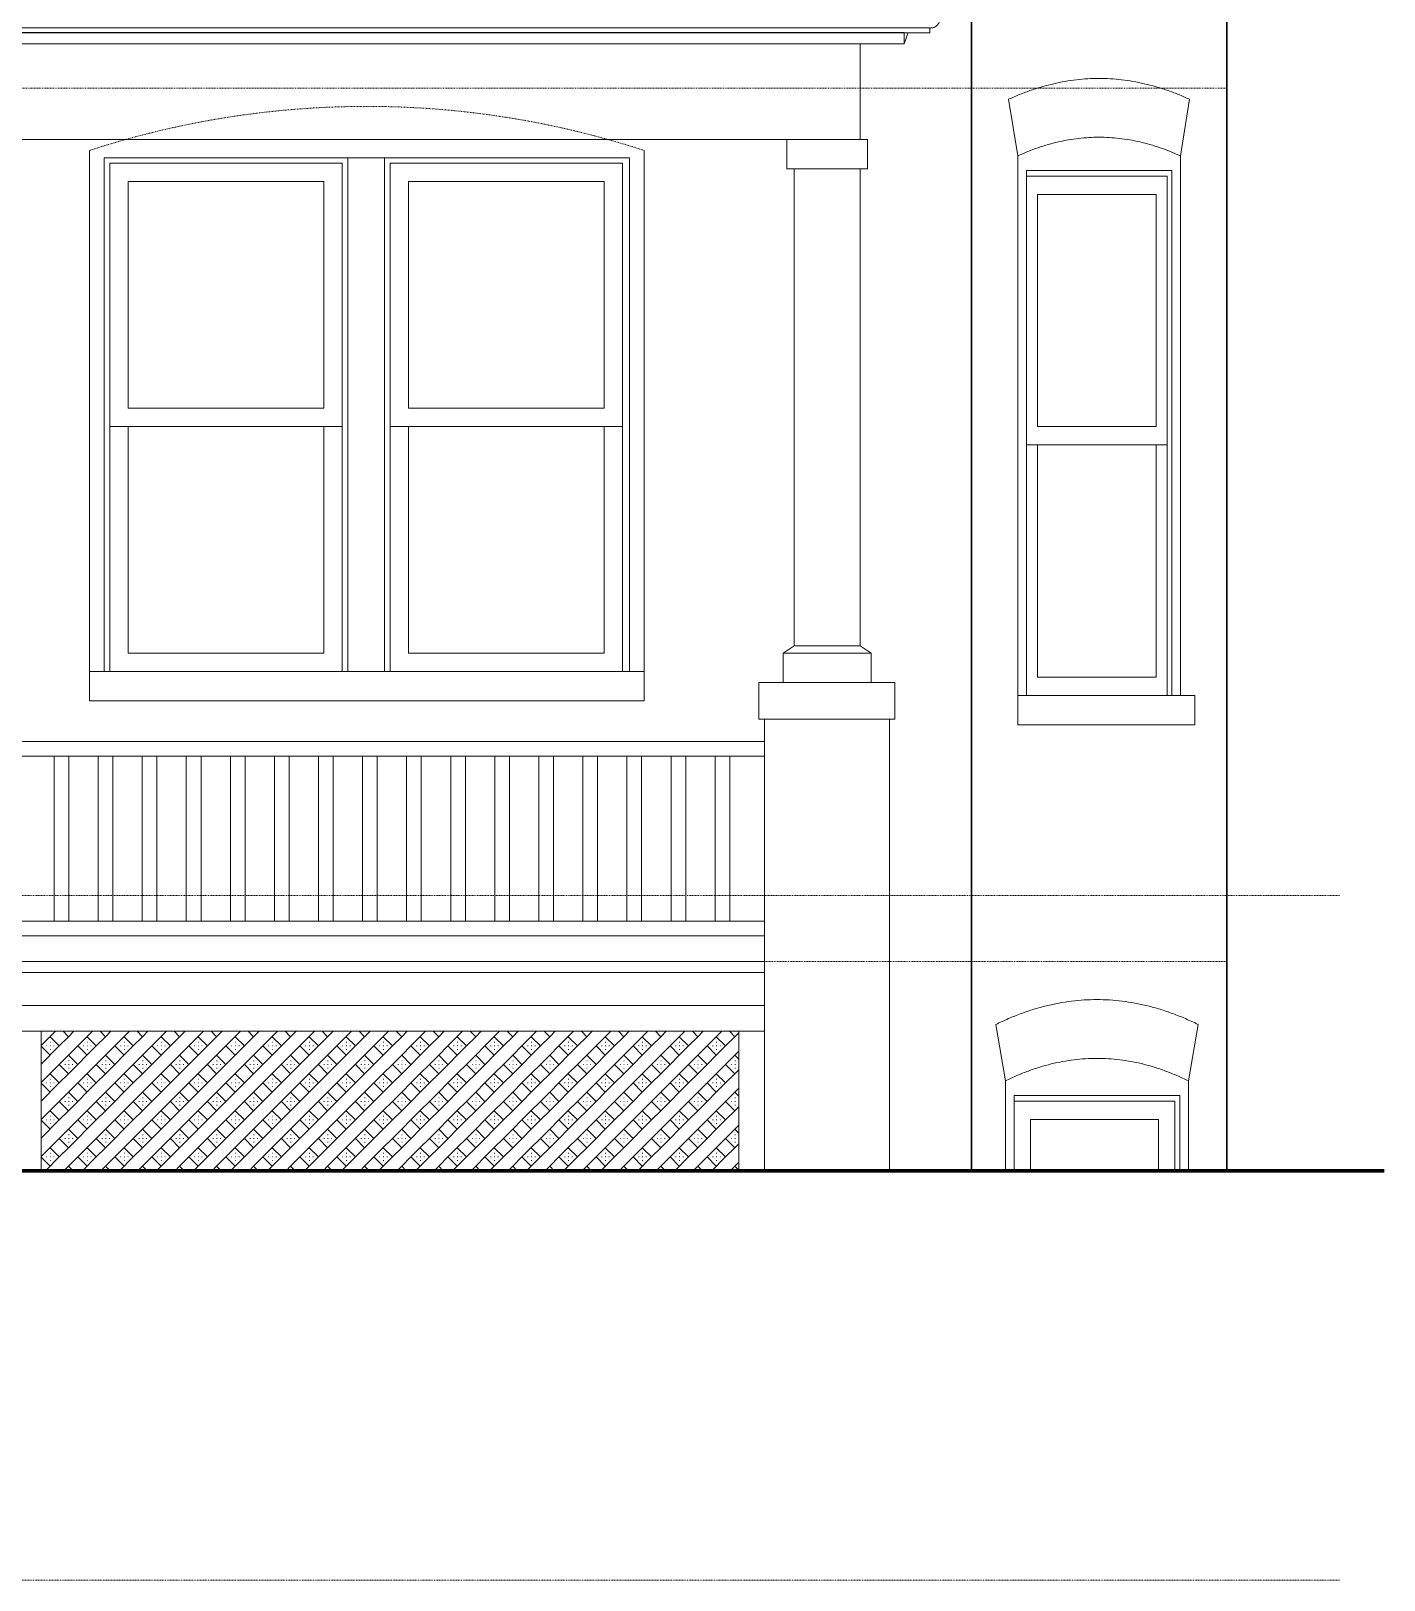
# Model space of a CAD drawing. Header units: inches. Extents: x -961 to 1381, y -1063 to 1035.
# Drawn here: x -146.2 to 38, y -198.8 to 12.3 of the extents above; entities that cross this region are included whole.
import ezdxf

# ---------------------------------------------------------------- set-up
doc = ezdxf.new("R2010")
doc.units = ezdxf.units.IN
doc.header["$LTSCALE"] = 0.2
doc.header["$MEASUREMENT"] = 0
doc.linetypes.add('STYLE_01', pattern=[0.41664, 0.20828, -0.20836])
doc.linetypes.add('STYLE_07', pattern=[1.875, 0.625, -0.20828, 0.625, -0.20836, 0.06943, -0.13893])
for name, color, linetype, lineweight in [('_MD Elevations (2D)', 7, 'Continuous', 5), ('Electric - Invisible', 7, 'Continuous', 15), ('None', 7, 'Continuous', 5)]:
    doc.layers.add(name, color=color, linetype=linetype, lineweight=lineweight)

# ---------------------------------------------------------------- blocks, each defined once
blk = doc.blocks.new('Group-166')
at = {"layer": 'Electric - Invisible', "color": 7, "linetype": 'Continuous', "lineweight": 20}
blk.add_line((-21.75, 16.05), (-21.75, 16.5), dxfattribs=at)
at = {"color": 7, "linetype": 'Continuous', "lineweight": 20}
blk.add_wipeout([(-23.82, 12.67), (-23.78, 12.67), (-23.74, 12.67), (-23.7, 12.67), (-23.66, 12.68), (-23.62, 12.68), (-23.58, 12.69), (-23.54, 12.69), (-23.51, 12.7), (-23.47, 12.7), (-23.44, 12.71), (-23.4, 12.72), (-23.37, 12.73), (-23.33, 12.74), (-23.3, 12.75), (-23.27, 12.76), (-23.23, 12.77), (-23.2, 12.79), (-23.17, 12.8), (-23.14, 12.82), (-23.11, 12.83), (-23.08, 12.85), (-23.06, 12.87), (-23.03, 12.88), (-23, 12.9), (-22.97, 12.92), (-22.95, 12.94), (-22.92, 12.97), (-22.9, 12.99), (-22.87, 13.01), (-22.85, 13.03), (-22.83, 13.06), (-22.8, 13.08), (-22.78, 13.11), (-22.76, 13.14), (-22.74, 13.17), (-22.72, 13.19), (-22.7, 13.22), (-22.68, 13.25), (-22.66, 13.29), (-22.64, 13.32), (-22.62, 13.35), (-22.61, 13.38), (-22.59, 13.42), (-22.58, 13.45), (-22.56, 13.49), (-22.55, 13.53), (-22.53, 13.56), (-22.52, 13.6), (-22.51, 13.64), (-22.49, 13.68), (-22.48, 13.72), (-22.47, 13.76), (-22.46, 13.81), (-22.45, 13.85), (-22.44, 13.89), (-22.43, 13.94), (-22.42, 13.98), (-22.42, 14.03), (-22.41, 14.08), (-22.4, 14.13), (-22.4, 14.17), (-22.39, 14.22), (-22.39, 14.27), (-22.38, 14.33), (-22.38, 14.38), (-22.38, 14.43), (-22.37, 14.48), (-22.37, 14.53), (-22.36, 14.57), (-22.36, 14.62), (-22.35, 14.67), (-22.35, 14.71), (-22.34, 14.76), (-22.34, 14.8), (-22.33, 14.85), (-22.33, 14.89), (-22.32, 14.93), (-22.31, 14.97), (-22.31, 15.01), (-22.3, 15.05), (-22.29, 15.09), (-22.29, 15.13), (-22.28, 15.17), (-22.27, 15.21), (-22.26, 15.24), (-22.26, 15.28), (-22.25, 15.31), (-22.24, 15.34), (-22.23, 15.38), (-22.22, 15.41), (-22.21, 15.44), (-22.2, 15.47), (-22.2, 15.5), (-22.19, 15.53), (-22.18, 15.56), (-22.17, 15.58), (-22.16, 15.61), (-22.15, 15.64), (-22.14, 15.66), (-22.13, 15.68), (-22.11, 15.71), (-22.1, 15.73), (-22.09, 15.75), (-22.08, 15.77), (-22.07, 15.79), (-22.06, 15.81), (-22.05, 15.83), (-22.03, 15.85), (-22.02, 15.87), (-22.01, 15.88), (-22, 15.9), (-21.98, 15.91), (-21.97, 15.93), (-21.96, 15.94), (-21.94, 15.95), (-21.93, 15.97), (-21.92, 15.98), (-21.9, 15.99), (-21.89, 16), (-21.87, 16), (-21.86, 16.01), (-21.85, 16.02), (-21.83, 16.03), (-21.82, 16.03), (-21.8, 16.04), (-21.78, 16.04), (-21.77, 16.04), (-21.75, 16.05)], dxfattribs=at).dxf.layer = 'Electric - Invisible'
at = {"layer": 'Electric - Invisible', "color": 7, "linetype": 'Continuous', "lineweight": 20}
for p, q in [((-21.75, 16.5), (-26.69, 16.5)), ((-21.75, 16.5), (-21.75, 16.05)), ((-23.82, 12.03), (-26.69, 12.03))]:
    blk.add_line(p, q, dxfattribs=at)
blk.add_open_spline([(-23.82, 12.67), (-22.5, 12.67), (-22.26, 15.98), (-21.75, 16.05)], degree=2, dxfattribs=at)
at = {"layer": 'None', "color": 7, "linetype": 'Continuous', "lineweight": 20}
blk.add_line((-23.82, 12.67), (-23.82, 12.03), dxfattribs=at)
blk = doc.blocks.new('Group-167')
at = {"layer": 'Electric - Invisible', "color": 7, "linetype": 'Continuous', "lineweight": 20}
blk.add_line((-257.8, 16.05), (-257.8, 16.5), dxfattribs=at)
at = {"color": 7, "linetype": 'Continuous', "lineweight": 20}
blk.add_wipeout([(-255.73, 12.67), (-255.77, 12.67), (-255.81, 12.67), (-255.85, 12.67), (-255.89, 12.68), (-255.93, 12.68), (-255.97, 12.69), (-256.01, 12.69), (-256.04, 12.7), (-256.08, 12.7), (-256.11, 12.71), (-256.15, 12.72), (-256.18, 12.73), (-256.22, 12.74), (-256.25, 12.75), (-256.28, 12.76), (-256.31, 12.77), (-256.35, 12.79), (-256.38, 12.8), (-256.41, 12.82), (-256.44, 12.83), (-256.46, 12.85), (-256.49, 12.87), (-256.52, 12.88), (-256.55, 12.9), (-256.58, 12.92), (-256.6, 12.94), (-256.63, 12.97), (-256.65, 12.99), (-256.68, 13.01), (-256.7, 13.03), (-256.72, 13.06), (-256.75, 13.08), (-256.77, 13.11), (-256.79, 13.14), (-256.81, 13.17), (-256.83, 13.19), (-256.85, 13.22), (-256.87, 13.25), (-256.89, 13.29), (-256.91, 13.32), (-256.92, 13.35), (-256.94, 13.38), (-256.96, 13.42), (-256.97, 13.45), (-256.99, 13.49), (-257, 13.53), (-257.02, 13.56), (-257.03, 13.6), (-257.04, 13.64), (-257.05, 13.68), (-257.07, 13.72), (-257.08, 13.76), (-257.09, 13.81), (-257.1, 13.85), (-257.11, 13.89), (-257.12, 13.94), (-257.12, 13.98), (-257.13, 14.03), (-257.14, 14.08), (-257.14, 14.13), (-257.15, 14.17), (-257.16, 14.22), (-257.16, 14.27), (-257.16, 14.33), (-257.17, 14.38), (-257.17, 14.43), (-257.18, 14.48), (-257.18, 14.53), (-257.19, 14.57), (-257.19, 14.62), (-257.2, 14.67), (-257.2, 14.71), (-257.21, 14.76), (-257.21, 14.8), (-257.22, 14.85), (-257.22, 14.89), (-257.23, 14.93), (-257.24, 14.97), (-257.24, 15.01), (-257.25, 15.05), (-257.26, 15.09), (-257.26, 15.13), (-257.27, 15.17), (-257.28, 15.21), (-257.29, 15.24), (-257.29, 15.28), (-257.3, 15.31), (-257.31, 15.34), (-257.32, 15.38), (-257.33, 15.41), (-257.34, 15.44), (-257.34, 15.47), (-257.35, 15.5), (-257.36, 15.53), (-257.37, 15.56), (-257.38, 15.58), (-257.39, 15.61), (-257.4, 15.64), (-257.41, 15.66), (-257.42, 15.68), (-257.43, 15.71), (-257.44, 15.73), (-257.46, 15.75), (-257.47, 15.77), (-257.48, 15.79), (-257.49, 15.81), (-257.5, 15.83), (-257.51, 15.85), (-257.53, 15.87), (-257.54, 15.88), (-257.55, 15.9), (-257.56, 15.91), (-257.58, 15.93), (-257.59, 15.94), (-257.6, 15.95), (-257.62, 15.97), (-257.63, 15.98), (-257.65, 15.99), (-257.66, 16), (-257.67, 16), (-257.69, 16.01), (-257.7, 16.02), (-257.72, 16.03), (-257.73, 16.03), (-257.75, 16.04), (-257.76, 16.04), (-257.78, 16.04), (-257.8, 16.05)], dxfattribs=at).dxf.layer = 'Electric - Invisible'
at = {"layer": 'Electric - Invisible', "color": 7, "linetype": 'Continuous', "lineweight": 20}
for p, q in [((-257.8, 16.5), (-257.8, 16.05)), ((-257.8, 16.5), (-252.86, 16.5)), ((-255.73, 12.03), (-252.86, 12.03))]:
    blk.add_line(p, q, dxfattribs=at)
blk.add_open_spline([(-255.73, 12.67), (-257.04, 12.67), (-257.28, 15.98), (-257.8, 16.05)], degree=2, dxfattribs=at)
at = {"layer": 'None', "color": 7, "linetype": 'Continuous', "lineweight": 20}
blk.add_line((-255.73, 12.67), (-255.73, 12.03), dxfattribs=at)
blk = doc.blocks.new('Group-168')
at = {"layer": 'None', "color": 7, "linetype": 'Continuous', "lineweight": 5}
for p, q in [((-257.08, 15.5), (-22.2, 15.5)), ((-255.73, 12.72), (-23.75, 12.72)), ((-255.33, 12.04), (-26.77, 12.04))]:
    blk.add_line(p, q, dxfattribs=at)
at = {"layer": 'None', "color": 7}
blk.add_blockref('Group-166', (0, 0), dxfattribs=at)
at = {"layer": 'None', "color": 7, "linetype": 'Continuous', "lineweight": 5}
blk.add_line((-26.69, 16.5), (-252.86, 16.5), dxfattribs=at)
at = {"layer": 'None', "color": 7}
blk.add_blockref('Group-167', (0, 0), dxfattribs=at)
blk = doc.blocks.new('Group-1275')
at = {"layer": 'None', "color": 7, "linetype": 'Continuous', "lineweight": 5}
blk.add_line((8.48, -44.12), (-10.69, -44.12), dxfattribs=at)
for points in [[(-10.69, -7.5), (8.48, -7.5), (8.48, -78.25), (-10.69, -78.25)], [(-9.19, -10), (6.98, -10), (6.98, -41.62), (-9.19, -41.62)], [(-9.19, -44.12), (6.98, -44.12), (6.98, -75.75), (-9.19, -75.75)]]:
    blk.add_lwpolyline(points, close=True, dxfattribs=at)
blk = doc.blocks.new('Group-1277')
at = {"layer": 'None', "color": 7, "linetype": 'Continuous', "lineweight": 5}
for p, q in [((-11.87, -4.75), (-13.11, 2.97)), ((10.28, -4.75), (11.52, 2.97)), ((-13.54, -130.75), (-14.86, -123.07)), ((11.36, -130.75), (12.69, -123.07)), ((-12.35, -153.25), (-12.35, -132.75)), ((10.18, -132.75), (-12.35, -132.75)), ((10.18, -153.25), (10.18, -132.75))]:
    blk.add_line(p, q, dxfattribs=at)
at = {"layer": 'None', "color": 7, "linetype": 'Continuous', "lineweight": 15}
for p, q in [((-13.54, -153.25), (-13.54, -130.75)), ((11.36, -153.25), (11.36, -130.75)), ((-13.54, -153.25), (11.36, -153.25)), ((-12.35, -153.25), (10.18, -153.25))]:
    blk.add_line(p, q, dxfattribs=at)
blk.add_lwpolyline([(10.28, -4.75), (10.28, -78.25), (-11.87, -78.25), (-11.87, -4.75)], dxfattribs=at)
at = {"layer": 'None', "color": 7, "linetype": 'Continuous', "lineweight": 5}
for points in [[(-10.69, -6.75), (9.1, -6.75), (9.1, -78.25), (-10.69, -78.25)], [(-11.87, -78.25), (12.26, -78.25), (12.26, -82.25), (-11.87, -82.25)], [(-10.13, -136), (7.29, -136), (7.29, -150.75), (-10.13, -150.75)]]:
    blk.add_lwpolyline(points, close=True, dxfattribs=at)
for points in [[(-13.11, 2.97), (-0.8, 8.63), (11.52, 2.97)], [(-14.86, -123.07), (-1.09, -116.29), (12.69, -123.07)]]:
    blk.add_open_spline(points, degree=2, dxfattribs=at)
at = {"layer": 'None', "color": 7, "linetype": 'Continuous', "lineweight": 15}
for points in [[(-11.87, -4.75), (-0.8, 0.34), (10.28, -4.75)], [(-13.54, -130.75), (-1.09, -124.62), (11.36, -130.75)]]:
    blk.add_open_spline(points, degree=2, dxfattribs=at)
at = {"layer": 'None', "color": 7}
blk.add_blockref('Group-1275', (0, 0), dxfattribs=at)
at = {"color": 7, "linetype": 'Continuous', "lineweight": 5}
blk.add_wipeout([(-13.54, -153.25), (13.59, -153.25), (13.59, -157.25), (-13.54, -157.25)], dxfattribs=at).dxf.layer = 'None'
at = {"layer": 'None', "color": 7, "linetype": 'Continuous', "lineweight": 5}
for points in [[(-12.35, -132.75), (10.18, -132.75), (10.18, -153.25), (-12.35, -153.25)], [(-12.35, -133.5), (9.51, -133.5), (9.51, -153.25), (-12.35, -153.25)], [(-13.54, -153.25), (13.59, -153.25), (13.59, -157.25), (-13.54, -157.25)]]:
    blk.add_lwpolyline(points, close=True, dxfattribs=at)
blk = doc.blocks.new('MD Elevations (2D)')
at = {"layer": 'None', "color": 7, "linetype": 'Continuous', "lineweight": 30}
for p, q in [((-18.1491, -143), (-18.1491, 128.5)), ((16.6009, -143), (16.6009, 128.5))]:
    blk.add_line(p, q, dxfattribs=at)
at = {"layer": 'None', "color": 7, "linetype": 'STYLE_07', "lineweight": 5}
for p, q in [((16.6009, 4.5), (-322, 4.5)), ((-329.475, -105.5), (32, -105.5)), ((-322, -114.5), (16.6009, -114.5)), ((-329.475, -198.75), (32, -198.75))]:
    blk.add_line(p, q, dxfattribs=at)
at = {"layer": 'None', "color": 7, "linetype": 'Continuous', "lineweight": 15}
for p, q in [((-138.25, -75), (-138.25, -4)), ((-62.75, -75), (-62.75, -4)), ((-138.25, -75), (-62.75, -75))]:
    blk.add_line(p, q, dxfattribs=at)
at = {"layer": 'None', "color": 7, "linetype": 'Continuous', "lineweight": 5}
for p, q in [((-135.5, -41.625), (-103.842, -41.625)), ((-65.6841, -41.625), (-97.342, -41.625)), ((-148.3549, -120.5), (-46.3549, -120.5))]:
    blk.add_line(p, q, dxfattribs=at)
for points in [[(-252.3173, 12.0411), (-27.3173, 12.0411), (-27.3173, 10.5), (-252.3173, 10.5)], [(-246.3173, 10.5), (-33.3173, 10.5), (-33.3173, -2.5), (-246.3173, -2.5)], [(-43.3173, -2.5), (-32.3173, -2.5), (-32.3173, -6.5), (-43.3173, -6.5)], [(-136.25, -5), (-64.75, -5), (-64.75, -75), (-136.25, -75)], [(-136.25, -5), (-103.092, -5), (-103.092, -75), (-136.25, -75)], [(-135.5, -5.75), (-103.842, -5.75), (-103.842, -75), (-135.5, -75)], [(-103.092, -5), (-98.092, -5), (-98.092, -75), (-103.092, -75)], [(-97.342, -5.75), (-65.6841, -5.75), (-65.6841, -75), (-97.342, -75)], [(-133, -8.25), (-106.342, -8.25), (-106.342, -39.125), (-133, -39.125)], [(-94.842, -8.25), (-68.1841, -8.25), (-68.1841, -39.125), (-94.842, -39.125)], [(-42.3173, -6.5), (-33.3173, -6.5), (-33.3173, -71.5), (-42.3173, -71.5)], [(-133, -41.625), (-106.342, -41.625), (-106.342, -72.5), (-133, -72.5)], [(-94.842, -41.625), (-68.1841, -41.625), (-68.1841, -72.5), (-94.842, -72.5)], [(-43.8173, -72.5), (-31.8173, -72.5), (-31.8173, -76.5), (-43.8173, -76.5)], [(-138.25, -75), (-62.75, -75), (-62.75, -79), (-138.25, -79)], [(-47.1049, -76.5), (-28.6049, -76.5), (-28.6049, -81.5), (-47.1049, -81.5)], [(-46.3549, -81.5), (-29.3549, -81.5), (-29.3549, -143), (-46.3549, -143)], [(-148.3549, -84.5), (-46.3549, -84.5), (-46.3549, -86.5), (-148.3549, -86.5)], [(-143.0804, -86.5), (-141.0804, -86.5), (-141.0804, -109), (-143.0804, -109)], [(-137.0804, -86.5), (-135.0804, -86.5), (-135.0804, -109), (-137.0804, -109)], [(-131.0804, -86.5), (-129.0804, -86.5), (-129.0804, -109), (-131.0804, -109)], [(-125.0804, -86.5), (-123.0804, -86.5), (-123.0804, -109), (-125.0804, -109)], [(-119.0804, -86.5), (-117.0804, -86.5), (-117.0804, -109), (-119.0804, -109)], [(-113.0804, -86.5), (-111.0804, -86.5), (-111.0804, -109), (-113.0804, -109)], [(-107.0804, -86.5), (-105.0804, -86.5), (-105.0804, -109), (-107.0804, -109)], [(-101.0804, -86.5), (-99.0804, -86.5), (-99.0804, -109), (-101.0804, -109)], [(-95.0804, -86.5), (-93.0804, -86.5), (-93.0804, -109), (-95.0804, -109)], [(-89.0804, -86.5), (-87.0804, -86.5), (-87.0804, -109), (-89.0804, -109)], [(-83.0804, -86.5), (-81.0804, -86.5), (-81.0804, -109), (-83.0804, -109)], [(-77.0804, -86.5), (-75.0804, -86.5), (-75.0804, -109), (-77.0804, -109)], [(-71.0804, -86.5), (-69.0804, -86.5), (-69.0804, -109), (-71.0804, -109)], [(-65.0804, -86.5), (-63.0804, -86.5), (-63.0804, -109), (-65.0804, -109)], [(-59.0804, -86.5), (-57.0804, -86.5), (-57.0804, -109), (-59.0804, -109)], [(-53.0804, -86.5), (-51.0804, -86.5), (-51.0804, -109), (-53.0804, -109)], [(-148.3549, -109), (-46.3549, -109), (-46.3549, -111), (-148.3549, -111)]]:
    blk.add_lwpolyline(points, close=True, dxfattribs=at)
at = {"layer": 'None', "color": 7, "linetype": 'Continuous', "lineweight": 20, "flags": 128}
blk.add_lwpolyline([(-151.3173, -2.5), (-43.3173, -2.5), (-43.3173, -6.5), (-42.3173, -6.5), (-42.3173, -71.5), (-43.8173, -72.5), (-43.8173, -76.5), (-47.1049, -76.5), (-47.1049, -81.5), (-46.3549, -81.5), (-46.3549, -84.5), (-148.3549, -84.5), (-148.3549, -81.5), (-147.6049, -81.5), (-147.6049, -76.5), (-150.8173, -76.5), (-150.8173, -72.5), (-152.3173, -71.5), (-152.3173, -6.5), (-151.3173, -6.5)], close=True, dxfattribs=at)
at = {"layer": 'None', "color": 7, "linetype": 'Continuous', "lineweight": 5, "flags": 128}
for points in [[(-42.3173, -71.5), (-43.8173, -72.5), (-43.8173, -76.5)], [(-33.3173, -71.5), (-31.8173, -72.5), (-31.8173, -76.5)]]:
    blk.add_lwpolyline(points, dxfattribs=at)
at = {"layer": 'None', "color": 7, "linetype": 'Continuous', "lineweight": 15}
blk.add_lwpolyline([(-148.3549, -114.5), (-46.3549, -114.5), (-46.3549, -116), (-148.3549, -116)], close=True, dxfattribs=at)
at = {"layer": 'None', "color": 7, "linetype": 'STYLE_01', "lineweight": 5}
blk.add_arc((-100.5, -119.7552), 121.7552, 71.937856, 108.062144, dxfattribs=at)
at = {"color": 7, "linetype": 'Continuous', "lineweight": 5}
blk.add_wipeout([(-144.8549, -124), (-49.8549, -124), (-49.8549, -143), (-144.8549, -143)], dxfattribs=at).dxf.layer = 'None'
at = {"layer": 'None', "linetype": 'Continuous', "lineweight": 5}
h = blk.add_hatch(dxfattribs=at)
h.set_pattern_fill('LATTICE', style=0, pattern_type=2)
h.set_pattern_definition([(45, (0, 3.78), (0, 5.04), [1.78191, -5.34573]), (45, (0, 1.26), (0, 5.04), [5.34573, -1.78191]), (45, (1.26, 0), (0, 5.04), [5.34573, -1.78191]), (45, (3.78, 0), (0, 5.04), [1.78191, -5.34573]), (135, (3.78, 0), (-5.04, 0), [1.78191, -5.34573]), (135, (5.04, 1.26), (-5.04, 0), [1.78191, -5.34573]), (135, (2.52, 3.78), (-5.04, 0), [1.78191, -5.34573]), (-45, (0, 3.78), (5.04, -1e-15), [1.78191, -5.34573]), (0, (2.52, 0), (0, 5.04), [0.072, -4.968]), (0, (2.016, 0), (0, 5.04), [0.072, -4.968]), (0, (3.024, 0), (0, 5.04), [0.072, -4.968]), (0, (2.52, 0.504), (0, 5.04), [0.072, -4.968]), (0, (5.04, 2.52), (0, 5.04), [0.072, -4.968]), (0, (5.04, 3.024), (0, 5.04), [0.072, -4.968]), (0, (5.04, 2.016), (0, 5.04), [0.072, -4.968]), (0, (4.536, 2.52), (0, 5.04), [0.072, -4.968]), (0, (0.504, 2.52), (0, 5.04), [0.072, -4.968]), (0, (2.52, 4.536), (0, 5.04), [0.072, -4.968])])
h.paths.add_polyline_path([(-144.8549, -124), (-49.8549, -124), (-49.8549, -143), (-144.8549, -143)])
at = {"layer": 'None', "color": 7, "linetype": 'Continuous', "lineweight": 5}
for points in [[(-148.3549, -120.5), (-46.3549, -120.5), (-46.3549, -124), (-148.3549, -124)], [(-148.3549, -124), (-144.8549, -124), (-144.8549, -143), (-148.3549, -143)], [(-144.8549, -124), (-49.8549, -124), (-49.8549, -143), (-144.8549, -143)], [(-49.8549, -124), (-46.3549, -124), (-46.3549, -143), (-49.8549, -143)]]:
    blk.add_lwpolyline(points, close=True, dxfattribs=at)
at = {"layer": 'None', "color": 7}
for name in ['Group-1277', 'Group-168']:
    blk.add_blockref(name, (0, 0), dxfattribs=at)
at = {"layer": 'None', "color": 7, "linetype": 'Continuous', "lineweight": 20, "flags": 128}
blk.add_lwpolyline([(-29.3549, -143), (-29.3549, -81.5), (-28.6049, -81.5), (-28.6049, -76.5), (-31.8173, -76.5), (-31.8173, -72.5), (-33.3173, -71.5), (-33.3173, -6.5), (-32.3173, -6.5), (-32.3173, -2.5), (-33.3173, -2.5), (-33.3173, 10.5), (-27.3173, 10.5), (-26.7748, 12.0411)], dxfattribs=at)
at = {"color": 7, "linetype": 'Continuous', "lineweight": 5}
blk.add_wipeout([(-22, -143), (16, -143), (16, -170.5), (-22, -170.5)], dxfattribs=at).dxf.layer = 'None'
at = {"layer": 'None', "color": 7, "linetype": 'Continuous', "lineweight": 70}
blk.add_line((38, -143), (-286, -143), dxfattribs=at)

msp = doc.modelspace()

# ---------------------------------------------------------------- block references
at = {"layer": '_MD Elevations (2D)'}
msp.add_blockref('MD Elevations (2D)', (0, 0), dxfattribs=at)

doc.saveas('drawing.dxf')
